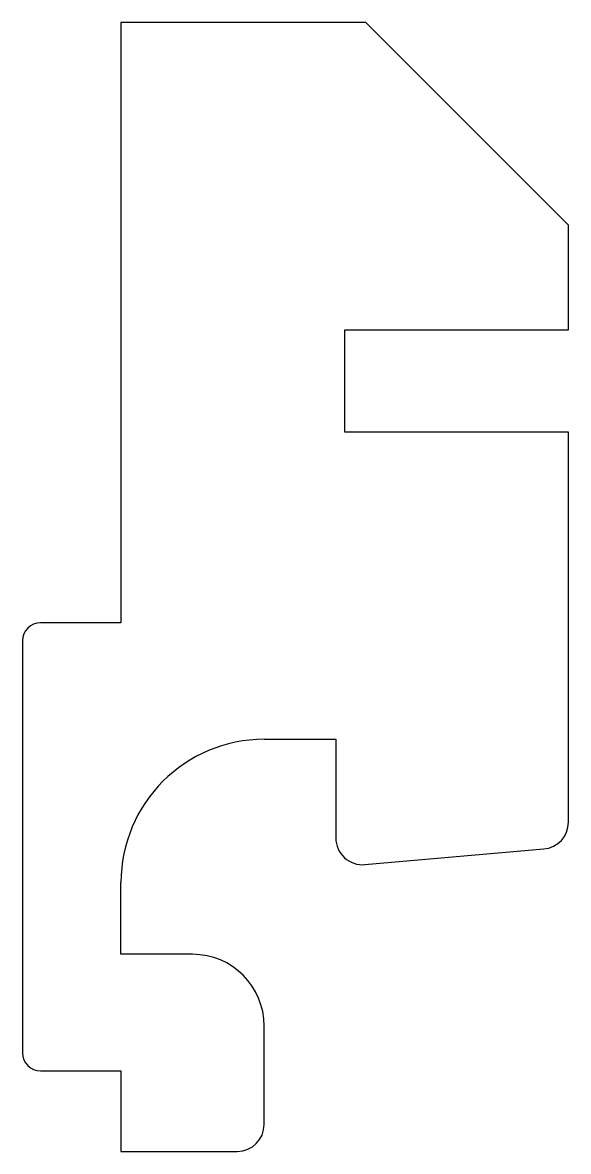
# Model space of a CAD drawing. Extents: x 0 to 30.5, y 0 to 63.
import ezdxf

# ---------------------------------------------------------------- set-up
doc = ezdxf.new("R2010")
doc.units = 0
doc.layers.add('Shape2DView', color=7, linetype='CONTINUOUS')

msp = doc.modelspace()

# ---------------------------------------------------------------- linework, layer by layer
at = {"layer": 'Shape2DView'}
for p, q in [((19.1863, 63), (5.5, 63)), ((5.5, 63), (5.5, 29.5)), ((30.5, 51.6863), (19.1863, 63)), ((30.5, 45.85), (30.5, 51.6863)), ((18, 40.15), (18, 45.85)), ((18, 45.85), (30.5, 45.85)), ((30.5, 40.15), (18, 40.15)), ((30.5, 18.3749), (30.5, 40.15)), ((5.5, 29.5), (1, 29.5)), ((0, 28.5), (0, 5.5)), ((13.5, 23), (17.5, 23)), ((17.5, 23), (17.5, 17.5)), ((19.1307, 16.0057), (29.1307, 16.8806)), ((5.5, 11), (5.5, 15)), ((9.5, 11), (5.5, 11)), ((13.5, 1.5), (13.5, 7)), ((1, 4.5), (5.5, 4.5)), ((5.5, 4.5), (5.5, 0)), ((5.5, 0), (12, 0))]:
    msp.add_line(p, q, dxfattribs=at)
for centre, radius, start, end in [((1, 28.5), 1, 90, 180), ((13.5, 15), 8, 90, 180), ((29, 18.3749), 1.5, -85, 0), ((19, 17.5), 1.5, 180, -85), ((9.5, 7), 4, 0, 90), ((1, 5.5), 1, 180, -90), ((12, 1.5), 1.5, -90, 0)]:
    msp.add_arc(centre, radius, start, end, dxfattribs=at)

doc.saveas('drawing.dxf')
